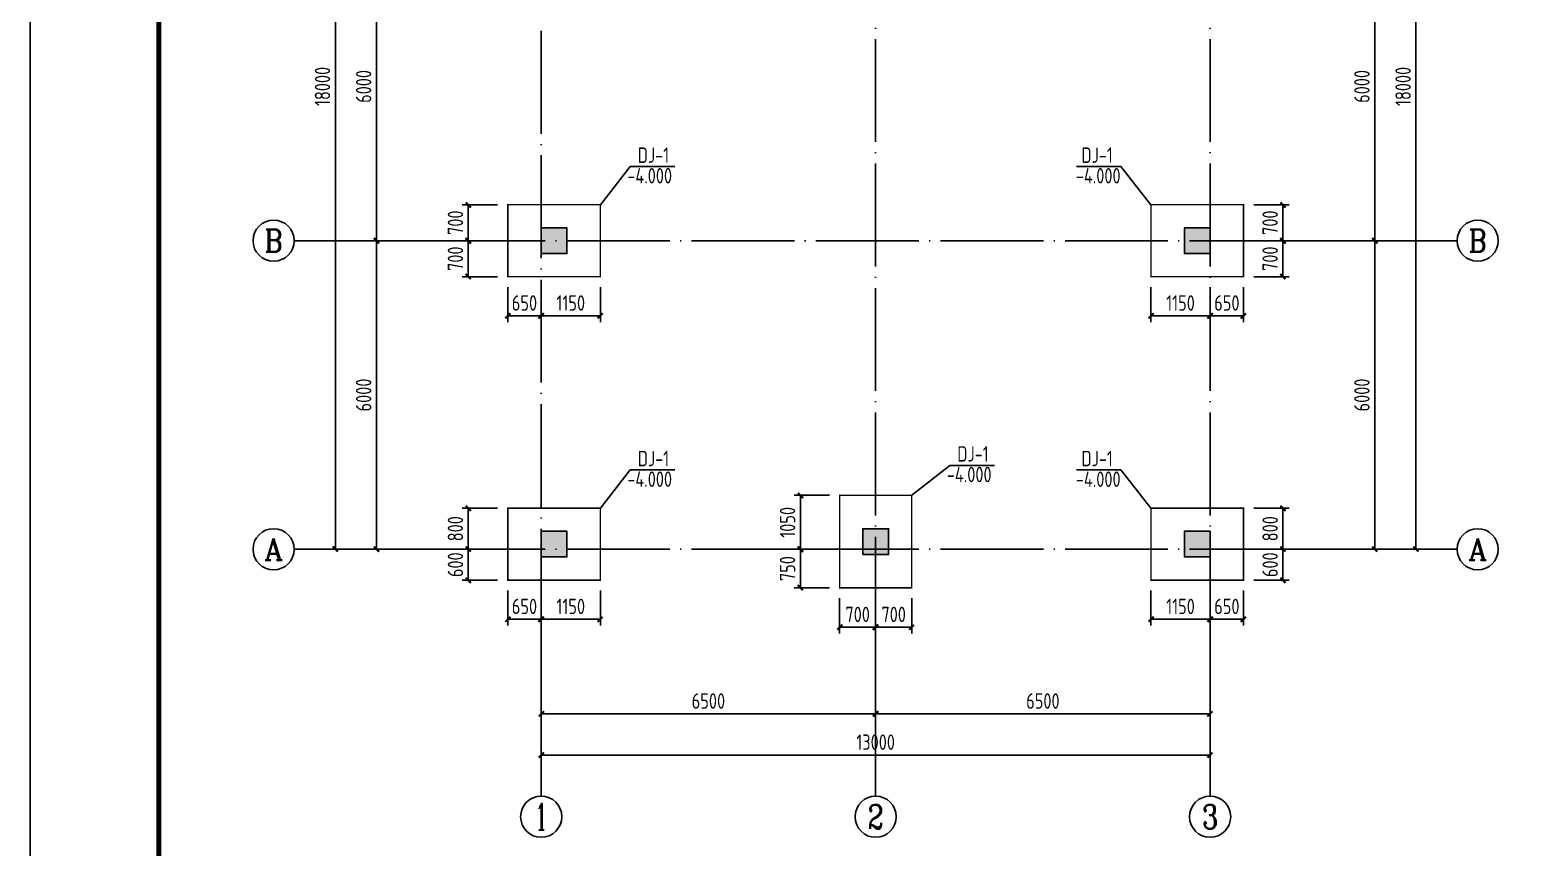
# Model space of a CAD drawing. Header units: millimetres. Extents: x 865974 to 875117, y 41124 to 44891.
# Drawn here: x 866921 to 867213.6, y 41394.3 to 41553.3 of the extents above; entities that cross this region are included whole.
import ezdxf
from ezdxf.enums import TextEntityAlignment as Align

# ---------------------------------------------------------------- set-up
doc = ezdxf.new("R2010")
doc.units = ezdxf.units.MM
doc.header["$LTSCALE"] = 1000
doc.header["$MEASUREMENT"] = 0
doc.linetypes.add('DOTE', pattern=[2.42, 2, -0.2, 0.02, -0.2])
for name, color, linetype in [('AXIS', 3, 'Continuous'), ('AXIS_TEXT', 7, 'Continuous'), ('DOTE', 1, 'DOTE'), ('基础', 4, 'Continuous'), ('柱集中标注', 2, 'Continuous'), ('标注', 7, 'Continuous'), ('檩条', 34, 'Continuous')]:
    doc.layers.add(name, color=color, linetype=linetype)
doc.styles.add('_TCH_AXIS', font='COMPLEX', dxfattribs={"bigfont": 'GBCBIG'})
doc.styles.add('COMPLEX', font='COMPLEX')
doc.styles.add('GBHZ', font='gbenor.shx', dxfattribs={"width": 0.9, "bigfont": 'gbcbig.shx'})
doc.dimstyles.new('Y100', dxfattribs={"dimscale": 0, "dimtxt": 3, "dimasz": 0.01, "dimexe": 1.2, "dimexo": 2, "dimgap": 1, "dimtad": 1, "dimdec": 0, "dimlfac": 100, "dimzin": 0, "dimdsep": 46, "dimtxsty": 'GBHZ', "dimblk": 'DX', "dimcen": 0.09, "dimdle": 1, "dimclrd": 7, "dimclre": 7, "dimclrt": 7, "dimadec": 0, "dimazin": 0, "dimtfac": 1, "dimtdec": 0, "dimtix": 1, "dimtmove": 2, "dimatfit": 3, "dimldrblk": 'DX', "dimfxl": 0, "dimtolj": 1, "dimtzin": 0, "dimarcsym": 0})

# ---------------------------------------------------------------- blocks, each defined once
blk = doc.blocks.new('_AXISO')
blk.add_circle((0, 0), 0.5)
at = {"layer": 'AXIS_TEXT', "style": 'COMPLEX', "width": 1.041667}
blk.add_attdef('A', text='', height=0.56, dxfattribs=at).set_placement((-0.25, -0.28), (0.25, -0.28), align=Align.FIT)
blk = doc.blocks.new('DX')
at = {"color": 0, "linetype": 'ByBlock', "const_width": 40}
blk.add_lwpolyline([(-54, -51), (46, 49)], dxfattribs=at)
blk = doc.blocks.new('*D26')
at = {"layer": 'Defpoints', "color": 0, "transparency": 16777216}
for p in [(866988.31, 41512.38), (867004.31, 41512.38), (867004.31, 41452.38)]:
    blk.add_point(p, dxfattribs=at)
at = {"layer": '标注', "color": 7, "lineweight": -2, "transparency": 16777216}
for p, q in [((867002.31, 41512.38), (866987.11, 41512.38)), ((866988.31, 41452.39), (866988.31, 41512.37)), ((867002.31, 41452.38), (866987.11, 41452.38))]:
    blk.add_line(p, q, dxfattribs=at)
at = {"layer": '标注', "color": 7, "lineweight": -2, "transparency": 16777216, "xscale": 0.01, "yscale": 0.01, "zscale": 0.01}
for p, rotation in [((866988.31, 41512.38), 90), ((866988.31, 41452.38), 270)]:
    blk.add_blockref('DX', p, dxfattribs=dict(at, rotation=rotation))
at = {"layer": '标注', "color": 7, "transparency": 16777216, "insert": (866985.81, 41482.38), "char_height": 3, "attachment_point": 5, "rotation": 90, "style": 'GBHZ'}
blk.add_mtext('\\A1;6000', dxfattribs=at)
blk = doc.blocks.new('*D27')
at = {"layer": 'Defpoints', "color": 0, "transparency": 16777216}
for p in [(866988.31, 41572.38), (867004.31, 41572.38), (867004.31, 41512.38)]:
    blk.add_point(p, dxfattribs=at)
at = {"layer": '标注', "color": 7, "lineweight": -2, "transparency": 16777216}
for p, q in [((867002.31, 41572.38), (866987.11, 41572.38)), ((866988.31, 41512.39), (866988.31, 41572.37)), ((867002.31, 41512.38), (866987.11, 41512.38))]:
    blk.add_line(p, q, dxfattribs=at)
at = {"layer": '标注', "color": 7, "lineweight": -2, "transparency": 16777216, "xscale": 0.01, "yscale": 0.01, "zscale": 0.01}
for p, rotation in [((866988.31, 41572.38), 90), ((866988.31, 41512.38), 270)]:
    blk.add_blockref('DX', p, dxfattribs=dict(at, rotation=rotation))
at = {"layer": '标注', "color": 7, "transparency": 16777216, "insert": (866985.81, 41542.38), "char_height": 3, "attachment_point": 5, "rotation": 90, "style": 'GBHZ'}
blk.add_mtext('\\A1;6000', dxfattribs=at)
blk = doc.blocks.new('*D29')
at = {"layer": 'Defpoints', "color": 0, "transparency": 16777216}
for p in [(867004.31, 41632.38), (866980.31, 41452.38), (867004.31, 41452.38)]:
    blk.add_point(p, dxfattribs=at)
at = {"layer": '标注', "color": 7, "lineweight": -2, "transparency": 16777216}
for p, q in [((867002.31, 41632.38), (866979.11, 41632.38)), ((866980.31, 41632.37), (866980.31, 41452.39)), ((867002.31, 41452.38), (866979.11, 41452.38))]:
    blk.add_line(p, q, dxfattribs=at)
at = {"layer": '标注', "color": 7, "lineweight": -2, "transparency": 16777216, "xscale": 0.01, "yscale": 0.01, "zscale": 0.01}
for p, rotation in [((866980.31, 41632.38), 90), ((866980.31, 41452.38), 270)]:
    blk.add_blockref('DX', p, dxfattribs=dict(at, rotation=rotation))
at = {"layer": '标注', "color": 7, "transparency": 16777216, "insert": (866977.81, 41542.38), "char_height": 3, "attachment_point": 5, "rotation": 90, "style": 'GBHZ'}
blk.add_mtext('\\A1;18000', dxfattribs=at)
blk = doc.blocks.new('*D30')
at = {"layer": 'Defpoints', "color": 0, "transparency": 16777216}
for p in [(867020.31, 41436.38), (867150.31, 41436.38), (867150.31, 41412.38)]:
    blk.add_point(p, dxfattribs=at)
at = {"layer": '标注', "color": 7, "lineweight": -2, "transparency": 16777216}
for p, q in [((867020.31, 41434.38), (867020.31, 41411.18)), ((867150.31, 41434.38), (867150.31, 41411.18)), ((867020.32, 41412.38), (867150.3, 41412.38))]:
    blk.add_line(p, q, dxfattribs=at)
at = {"layer": '标注', "color": 7, "lineweight": -2, "transparency": 16777216, "xscale": 0.01, "yscale": 0.01, "zscale": 0.01, "rotation": 180}
blk.add_blockref('DX', (867020.31, 41412.38), dxfattribs=at)
at = {"layer": '标注', "color": 7, "lineweight": -2, "transparency": 16777216, "xscale": 0.01, "yscale": 0.01, "zscale": 0.01}
blk.add_blockref('DX', (867150.31, 41412.38), dxfattribs=at)
at = {"layer": '标注', "color": 7, "transparency": 16777216, "insert": (867085.31, 41414.88), "char_height": 3, "attachment_point": 5, "style": 'GBHZ'}
blk.add_mtext('\\A1;13000', dxfattribs=at)
blk = doc.blocks.new('*D31')
at = {"layer": 'Defpoints', "color": 0, "transparency": 16777216}
for p in [(867166.31, 41512.38), (867182.31, 41512.38), (867166.31, 41452.38)]:
    blk.add_point(p, dxfattribs=at)
at = {"layer": '标注', "color": 7, "lineweight": -2, "transparency": 16777216}
for p, q in [((867168.31, 41512.38), (867183.51, 41512.38)), ((867182.31, 41452.39), (867182.31, 41512.37)), ((867168.31, 41452.38), (867183.51, 41452.38))]:
    blk.add_line(p, q, dxfattribs=at)
at = {"layer": '标注', "color": 7, "lineweight": -2, "transparency": 16777216, "xscale": 0.01, "yscale": 0.01, "zscale": 0.01}
for p, rotation in [((867182.31, 41512.38), 90), ((867182.31, 41452.38), 270)]:
    blk.add_blockref('DX', p, dxfattribs=dict(at, rotation=rotation))
at = {"layer": '标注', "color": 7, "transparency": 16777216, "insert": (867179.81, 41482.38), "char_height": 3, "attachment_point": 5, "rotation": 90, "style": 'GBHZ'}
blk.add_mtext('\\A1;6000', dxfattribs=at)
blk = doc.blocks.new('*D32')
at = {"layer": 'Defpoints', "color": 0, "transparency": 16777216}
for p in [(867166.31, 41572.38), (867182.31, 41572.38), (867166.31, 41512.38)]:
    blk.add_point(p, dxfattribs=at)
at = {"layer": '标注', "color": 7, "lineweight": -2, "transparency": 16777216}
for p, q in [((867168.31, 41572.38), (867183.51, 41572.38)), ((867182.31, 41512.39), (867182.31, 41572.37)), ((867168.31, 41512.38), (867183.51, 41512.38))]:
    blk.add_line(p, q, dxfattribs=at)
at = {"layer": '标注', "color": 7, "lineweight": -2, "transparency": 16777216, "xscale": 0.01, "yscale": 0.01, "zscale": 0.01}
for p, rotation in [((867182.31, 41572.38), 90), ((867182.31, 41512.38), 270)]:
    blk.add_blockref('DX', p, dxfattribs=dict(at, rotation=rotation))
at = {"layer": '标注', "color": 7, "transparency": 16777216, "insert": (867179.81, 41542.38), "char_height": 3, "attachment_point": 5, "rotation": 90, "style": 'GBHZ'}
blk.add_mtext('\\A1;6000', dxfattribs=at)
blk = doc.blocks.new('*D34')
at = {"layer": 'Defpoints', "color": 0, "transparency": 16777216}
for p in [(867166.31, 41632.38), (867166.31, 41452.38), (867190.31, 41452.38)]:
    blk.add_point(p, dxfattribs=at)
at = {"layer": '标注', "color": 7, "lineweight": -2, "transparency": 16777216}
for p, q in [((867168.31, 41632.38), (867191.51, 41632.38)), ((867190.31, 41632.37), (867190.31, 41452.39)), ((867168.31, 41452.38), (867191.51, 41452.38))]:
    blk.add_line(p, q, dxfattribs=at)
at = {"layer": '标注', "color": 7, "lineweight": -2, "transparency": 16777216, "xscale": 0.01, "yscale": 0.01, "zscale": 0.01}
for p, rotation in [((867190.31, 41632.38), 90), ((867190.31, 41452.38), 270)]:
    blk.add_blockref('DX', p, dxfattribs=dict(at, rotation=rotation))
at = {"layer": '标注', "color": 7, "transparency": 16777216, "insert": (867187.81, 41542.38), "char_height": 3, "attachment_point": 5, "rotation": 90, "style": 'GBHZ'}
blk.add_mtext('\\A1;18000', dxfattribs=at)
blk = doc.blocks.new('*D199')
at = {"layer": 'Defpoints', "color": 0, "transparency": 16777216}
for p in [(867156.81, 41512.38), (867164.47, 41512.38), (867156.81, 41505.38)]:
    blk.add_point(p, dxfattribs=at)
at = {"layer": '标注', "color": 7, "lineweight": -2, "transparency": 16777216}
for p, q in [((867158.81, 41512.38), (867165.67, 41512.38)), ((867164.47, 41505.39), (867164.47, 41512.37)), ((867158.81, 41505.38), (867165.67, 41505.38))]:
    blk.add_line(p, q, dxfattribs=at)
at = {"layer": '标注', "color": 7, "lineweight": -2, "transparency": 16777216, "xscale": 0.01, "yscale": 0.01, "zscale": 0.01}
for p, rotation in [((867164.47, 41512.38), 90), ((867164.47, 41505.38), 270)]:
    blk.add_blockref('DX', p, dxfattribs=dict(at, rotation=rotation))
at = {"layer": '标注', "color": 7, "transparency": 16777216, "insert": (867161.97, 41508.88), "char_height": 3, "attachment_point": 5, "rotation": 90, "style": 'GBHZ'}
blk.add_mtext('\\A1;700', dxfattribs=at)
blk = doc.blocks.new('*D200')
at = {"layer": 'Defpoints', "color": 0, "transparency": 16777216}
for p in [(867156.81, 41519.38), (867164.47, 41519.38), (867156.81, 41512.38)]:
    blk.add_point(p, dxfattribs=at)
at = {"layer": '标注', "color": 7, "lineweight": -2, "transparency": 16777216}
for p, q in [((867158.81, 41519.38), (867165.67, 41519.38)), ((867164.47, 41512.39), (867164.47, 41519.37)), ((867158.81, 41512.38), (867165.67, 41512.38))]:
    blk.add_line(p, q, dxfattribs=at)
at = {"layer": '标注', "color": 7, "lineweight": -2, "transparency": 16777216, "xscale": 0.01, "yscale": 0.01, "zscale": 0.01}
for p, rotation in [((867164.47, 41519.38), 90), ((867164.47, 41512.38), 270)]:
    blk.add_blockref('DX', p, dxfattribs=dict(at, rotation=rotation))
at = {"layer": '标注', "color": 7, "transparency": 16777216, "insert": (867161.97, 41515.88), "char_height": 3, "attachment_point": 5, "rotation": 90, "style": 'GBHZ'}
blk.add_mtext('\\A1;700', dxfattribs=at)
blk = doc.blocks.new('*D201')
at = {"layer": 'Defpoints', "color": 0, "transparency": 16777216}
for p in [(867150.31, 41505.38), (867156.81, 41505.38), (867150.31, 41497.77)]:
    blk.add_point(p, dxfattribs=at)
at = {"layer": '标注', "color": 7, "lineweight": -2, "transparency": 16777216}
for p, q in [((867150.31, 41503.38), (867150.31, 41496.57)), ((867156.81, 41503.38), (867156.81, 41496.57)), ((867156.8, 41497.77), (867150.32, 41497.77))]:
    blk.add_line(p, q, dxfattribs=at)
at = {"layer": '标注', "color": 7, "lineweight": -2, "transparency": 16777216, "xscale": 0.01, "yscale": 0.01, "zscale": 0.01, "rotation": 180}
blk.add_blockref('DX', (867150.31, 41497.77), dxfattribs=at)
at = {"layer": '标注', "color": 7, "lineweight": -2, "transparency": 16777216, "xscale": 0.01, "yscale": 0.01, "zscale": 0.01}
blk.add_blockref('DX', (867156.81, 41497.77), dxfattribs=at)
at = {"layer": '标注', "color": 7, "transparency": 16777216, "insert": (867153.56, 41500.27), "char_height": 3, "attachment_point": 5, "style": 'GBHZ'}
blk.add_mtext('\\A1;650', dxfattribs=at)
blk = doc.blocks.new('*D202')
at = {"layer": 'Defpoints', "color": 0, "transparency": 16777216}
for p in [(867138.81, 41505.38), (867150.31, 41505.38), (867138.81, 41497.77)]:
    blk.add_point(p, dxfattribs=at)
at = {"layer": '标注', "color": 7, "lineweight": -2, "transparency": 16777216}
for p, q in [((867138.81, 41503.38), (867138.81, 41496.57)), ((867150.31, 41503.38), (867150.31, 41496.57)), ((867150.3, 41497.77), (867138.82, 41497.77))]:
    blk.add_line(p, q, dxfattribs=at)
at = {"layer": '标注', "color": 7, "lineweight": -2, "transparency": 16777216, "xscale": 0.01, "yscale": 0.01, "zscale": 0.01, "rotation": 180}
blk.add_blockref('DX', (867138.81, 41497.77), dxfattribs=at)
at = {"layer": '标注', "color": 7, "lineweight": -2, "transparency": 16777216, "xscale": 0.01, "yscale": 0.01, "zscale": 0.01}
blk.add_blockref('DX', (867150.31, 41497.77), dxfattribs=at)
at = {"layer": '标注', "color": 7, "transparency": 16777216, "insert": (867144.56, 41500.27), "char_height": 3, "attachment_point": 5, "style": 'GBHZ'}
blk.add_mtext('\\A1;1150', dxfattribs=at)
blk = doc.blocks.new('*D353')
at = {"layer": 'Defpoints', "color": 0, "transparency": 16777216}
for p in [(867020.31, 41436.38), (867085.31, 41436.38), (867085.31, 41420.38)]:
    blk.add_point(p, dxfattribs=at)
at = {"layer": '标注', "color": 7, "lineweight": -2, "transparency": 16777216}
for p, q in [((867020.31, 41434.38), (867020.31, 41419.18)), ((867085.31, 41434.38), (867085.31, 41419.18)), ((867020.32, 41420.38), (867085.3, 41420.38))]:
    blk.add_line(p, q, dxfattribs=at)
at = {"layer": '标注', "color": 7, "lineweight": -2, "transparency": 16777216, "xscale": 0.01, "yscale": 0.01, "zscale": 0.01, "rotation": 180}
blk.add_blockref('DX', (867020.31, 41420.38), dxfattribs=at)
at = {"layer": '标注', "color": 7, "lineweight": -2, "transparency": 16777216, "xscale": 0.01, "yscale": 0.01, "zscale": 0.01}
blk.add_blockref('DX', (867085.31, 41420.38), dxfattribs=at)
at = {"layer": '标注', "color": 7, "transparency": 16777216, "insert": (867052.81, 41422.88), "char_height": 3, "attachment_point": 5, "style": 'GBHZ'}
blk.add_mtext('\\A1;6500', dxfattribs=at)
blk = doc.blocks.new('*D354')
at = {"layer": 'Defpoints', "color": 0, "transparency": 16777216}
for p in [(867085.31, 41436.38), (867150.31, 41436.38), (867150.31, 41420.38)]:
    blk.add_point(p, dxfattribs=at)
at = {"layer": '标注', "color": 7, "lineweight": -2, "transparency": 16777216}
for p, q in [((867085.31, 41434.38), (867085.31, 41419.18)), ((867150.31, 41434.38), (867150.31, 41419.18)), ((867085.32, 41420.38), (867150.3, 41420.38))]:
    blk.add_line(p, q, dxfattribs=at)
at = {"layer": '标注', "color": 7, "lineweight": -2, "transparency": 16777216, "xscale": 0.01, "yscale": 0.01, "zscale": 0.01, "rotation": 180}
blk.add_blockref('DX', (867085.31, 41420.38), dxfattribs=at)
at = {"layer": '标注', "color": 7, "lineweight": -2, "transparency": 16777216, "xscale": 0.01, "yscale": 0.01, "zscale": 0.01}
blk.add_blockref('DX', (867150.31, 41420.38), dxfattribs=at)
at = {"layer": '标注', "color": 7, "transparency": 16777216, "insert": (867117.81, 41422.88), "char_height": 3, "attachment_point": 5, "style": 'GBHZ'}
blk.add_mtext('\\A1;6500', dxfattribs=at)
blk = doc.blocks.new('*D359')
at = {"layer": 'Defpoints', "color": 0, "transparency": 16777216}
for p in [(867078.31, 41444.88), (867085.31, 41444.88), (867085.31, 41437.22)]:
    blk.add_point(p, dxfattribs=at)
at = {"layer": '标注', "color": 7, "lineweight": -2, "transparency": 16777216}
for p, q in [((867078.31, 41442.88), (867078.31, 41436.02)), ((867085.31, 41442.88), (867085.31, 41436.02)), ((867078.32, 41437.22), (867085.3, 41437.22))]:
    blk.add_line(p, q, dxfattribs=at)
at = {"layer": '标注', "color": 7, "lineweight": -2, "transparency": 16777216, "xscale": 0.01, "yscale": 0.01, "zscale": 0.01, "rotation": 180}
blk.add_blockref('DX', (867078.31, 41437.22), dxfattribs=at)
at = {"layer": '标注', "color": 7, "lineweight": -2, "transparency": 16777216, "xscale": 0.01, "yscale": 0.01, "zscale": 0.01}
blk.add_blockref('DX', (867085.31, 41437.22), dxfattribs=at)
at = {"layer": '标注', "color": 7, "transparency": 16777216, "insert": (867081.81, 41439.72), "char_height": 3, "attachment_point": 5, "style": 'GBHZ'}
blk.add_mtext('\\A1;700', dxfattribs=at)
blk = doc.blocks.new('*D360')
at = {"layer": 'Defpoints', "color": 0, "transparency": 16777216}
for p in [(867085.31, 41444.88), (867092.31, 41444.88), (867092.31, 41437.22)]:
    blk.add_point(p, dxfattribs=at)
at = {"layer": '标注', "color": 7, "lineweight": -2, "transparency": 16777216}
for p, q in [((867085.31, 41442.88), (867085.31, 41436.02)), ((867092.31, 41442.88), (867092.31, 41436.02)), ((867085.32, 41437.22), (867092.3, 41437.22))]:
    blk.add_line(p, q, dxfattribs=at)
at = {"layer": '标注', "color": 7, "lineweight": -2, "transparency": 16777216, "xscale": 0.01, "yscale": 0.01, "zscale": 0.01, "rotation": 180}
blk.add_blockref('DX', (867085.31, 41437.22), dxfattribs=at)
at = {"layer": '标注', "color": 7, "lineweight": -2, "transparency": 16777216, "xscale": 0.01, "yscale": 0.01, "zscale": 0.01}
blk.add_blockref('DX', (867092.31, 41437.22), dxfattribs=at)
at = {"layer": '标注', "color": 7, "transparency": 16777216, "insert": (867088.81, 41439.72), "char_height": 3, "attachment_point": 5, "style": 'GBHZ'}
blk.add_mtext('\\A1;700', dxfattribs=at)
blk = doc.blocks.new('*D361')
at = {"layer": 'Defpoints', "color": 0, "transparency": 16777216}
for p in [(867070.69, 41452.38), (867078.31, 41452.38), (867078.31, 41444.88)]:
    blk.add_point(p, dxfattribs=at)
at = {"layer": '标注', "color": 7, "lineweight": -2, "transparency": 16777216}
for p, q in [((867076.31, 41452.38), (867069.49, 41452.38)), ((867070.69, 41444.89), (867070.69, 41452.37)), ((867076.31, 41444.88), (867069.49, 41444.88))]:
    blk.add_line(p, q, dxfattribs=at)
at = {"layer": '标注', "color": 7, "lineweight": -2, "transparency": 16777216, "xscale": 0.01, "yscale": 0.01, "zscale": 0.01}
for p, rotation in [((867070.69, 41452.38), 90), ((867070.69, 41444.88), 270)]:
    blk.add_blockref('DX', p, dxfattribs=dict(at, rotation=rotation))
at = {"layer": '标注', "color": 7, "transparency": 16777216, "insert": (867068.19, 41448.63), "char_height": 3, "attachment_point": 5, "rotation": 90, "style": 'GBHZ'}
blk.add_mtext('\\A1;750', dxfattribs=at)
blk = doc.blocks.new('*D362')
at = {"layer": 'Defpoints', "color": 0, "transparency": 16777216}
for p in [(867070.69, 41462.88), (867078.31, 41462.88), (867078.31, 41452.38)]:
    blk.add_point(p, dxfattribs=at)
at = {"layer": '标注', "color": 7, "lineweight": -2, "transparency": 16777216}
for p, q in [((867076.31, 41462.88), (867069.49, 41462.88)), ((867070.69, 41452.39), (867070.69, 41462.87)), ((867076.31, 41452.38), (867069.49, 41452.38))]:
    blk.add_line(p, q, dxfattribs=at)
at = {"layer": '标注', "color": 7, "lineweight": -2, "transparency": 16777216, "xscale": 0.01, "yscale": 0.01, "zscale": 0.01}
for p, rotation in [((867070.69, 41462.88), 90), ((867070.69, 41452.38), 270)]:
    blk.add_blockref('DX', p, dxfattribs=dict(at, rotation=rotation))
at = {"layer": '标注', "color": 7, "transparency": 16777216, "insert": (867068.19, 41457.63), "char_height": 3, "attachment_point": 5, "rotation": 90, "style": 'GBHZ'}
blk.add_mtext('\\A1;1050', dxfattribs=at)
blk = doc.blocks.new('*D863')
at = {"layer": 'Defpoints', "color": 0, "transparency": 16777216}
for p in [(867006.14, 41512.38), (867013.81, 41512.38), (867013.81, 41505.38)]:
    blk.add_point(p, dxfattribs=at)
at = {"layer": '标注', "color": 7, "lineweight": -2, "transparency": 16777216}
for p, q in [((867011.81, 41512.38), (867004.94, 41512.38)), ((867006.14, 41505.39), (867006.14, 41512.37)), ((867011.81, 41505.38), (867004.94, 41505.38))]:
    blk.add_line(p, q, dxfattribs=at)
at = {"layer": '标注', "color": 7, "lineweight": -2, "transparency": 16777216, "xscale": 0.01, "yscale": 0.01, "zscale": 0.01}
for p, rotation in [((867006.14, 41512.38), 90), ((867006.14, 41505.38), 270)]:
    blk.add_blockref('DX', p, dxfattribs=dict(at, rotation=rotation))
at = {"layer": '标注', "color": 7, "transparency": 16777216, "insert": (867003.64, 41508.88), "char_height": 3, "attachment_point": 5, "rotation": 90, "style": 'GBHZ'}
blk.add_mtext('\\A1;700', dxfattribs=at)
blk = doc.blocks.new('*D864')
at = {"layer": 'Defpoints', "color": 0, "transparency": 16777216}
for p in [(867006.14, 41519.38), (867013.81, 41519.38), (867013.81, 41512.38)]:
    blk.add_point(p, dxfattribs=at)
at = {"layer": '标注', "color": 7, "lineweight": -2, "transparency": 16777216}
for p, q in [((867011.81, 41519.38), (867004.94, 41519.38)), ((867006.14, 41512.39), (867006.14, 41519.37)), ((867011.81, 41512.38), (867004.94, 41512.38))]:
    blk.add_line(p, q, dxfattribs=at)
at = {"layer": '标注', "color": 7, "lineweight": -2, "transparency": 16777216, "xscale": 0.01, "yscale": 0.01, "zscale": 0.01}
for p, rotation in [((867006.14, 41519.38), 90), ((867006.14, 41512.38), 270)]:
    blk.add_blockref('DX', p, dxfattribs=dict(at, rotation=rotation))
at = {"layer": '标注', "color": 7, "transparency": 16777216, "insert": (867003.64, 41515.88), "char_height": 3, "attachment_point": 5, "rotation": 90, "style": 'GBHZ'}
blk.add_mtext('\\A1;700', dxfattribs=at)
blk = doc.blocks.new('*D865')
at = {"layer": 'Defpoints', "color": 0, "transparency": 16777216}
for p in [(867013.81, 41505.38), (867020.31, 41505.38), (867020.31, 41497.77)]:
    blk.add_point(p, dxfattribs=at)
at = {"layer": '标注', "color": 7, "lineweight": -2, "transparency": 16777216}
for p, q in [((867013.81, 41503.38), (867013.81, 41496.57)), ((867020.31, 41503.38), (867020.31, 41496.57)), ((867013.82, 41497.77), (867020.3, 41497.77))]:
    blk.add_line(p, q, dxfattribs=at)
at = {"layer": '标注', "color": 7, "lineweight": -2, "transparency": 16777216, "xscale": 0.01, "yscale": 0.01, "zscale": 0.01, "rotation": 180}
blk.add_blockref('DX', (867013.81, 41497.77), dxfattribs=at)
at = {"layer": '标注', "color": 7, "lineweight": -2, "transparency": 16777216, "xscale": 0.01, "yscale": 0.01, "zscale": 0.01}
blk.add_blockref('DX', (867020.31, 41497.77), dxfattribs=at)
at = {"layer": '标注', "color": 7, "transparency": 16777216, "insert": (867017.06, 41500.27), "char_height": 3, "attachment_point": 5, "style": 'GBHZ'}
blk.add_mtext('\\A1;650', dxfattribs=at)
blk = doc.blocks.new('*D866')
at = {"layer": 'Defpoints', "color": 0, "transparency": 16777216}
for p in [(867020.31, 41505.38), (867031.81, 41505.38), (867031.81, 41497.77)]:
    blk.add_point(p, dxfattribs=at)
at = {"layer": '标注', "color": 7, "lineweight": -2, "transparency": 16777216}
for p, q in [((867020.31, 41503.38), (867020.31, 41496.57)), ((867031.81, 41503.38), (867031.81, 41496.57)), ((867020.32, 41497.77), (867031.8, 41497.77))]:
    blk.add_line(p, q, dxfattribs=at)
at = {"layer": '标注', "color": 7, "lineweight": -2, "transparency": 16777216, "xscale": 0.01, "yscale": 0.01, "zscale": 0.01, "rotation": 180}
blk.add_blockref('DX', (867020.31, 41497.77), dxfattribs=at)
at = {"layer": '标注', "color": 7, "lineweight": -2, "transparency": 16777216, "xscale": 0.01, "yscale": 0.01, "zscale": 0.01}
blk.add_blockref('DX', (867031.81, 41497.77), dxfattribs=at)
at = {"layer": '标注', "color": 7, "transparency": 16777216, "insert": (867026.06, 41500.27), "char_height": 3, "attachment_point": 5, "style": 'GBHZ'}
blk.add_mtext('\\A1;1150', dxfattribs=at)
blk = doc.blocks.new('*D879')
at = {"layer": 'Defpoints', "color": 0, "transparency": 16777216}
for p in [(867156.81, 41452.38), (867164.47, 41452.38), (867156.81, 41446.38)]:
    blk.add_point(p, dxfattribs=at)
at = {"layer": '标注', "color": 7, "lineweight": -2, "transparency": 16777216}
for p, q in [((867158.81, 41452.38), (867165.67, 41452.38)), ((867164.47, 41452.39), (867164.47, 41452.4)), ((867164.47, 41446.38), (867164.47, 41452.38)), ((867158.81, 41446.38), (867165.67, 41446.38)), ((867164.47, 41446.37), (867164.47, 41446.36))]:
    blk.add_line(p, q, dxfattribs=at)
at = {"layer": '标注', "color": 7, "lineweight": -2, "transparency": 16777216, "xscale": 0.01, "yscale": 0.01, "zscale": 0.01}
for p, rotation in [((867164.47, 41452.38), 270), ((867164.47, 41446.38), 90)]:
    blk.add_blockref('DX', p, dxfattribs=dict(at, rotation=rotation))
at = {"layer": '标注', "color": 7, "transparency": 16777216, "insert": (867161.97, 41449.38), "char_height": 3, "attachment_point": 5, "rotation": 90, "style": 'GBHZ'}
blk.add_mtext('\\A1;600', dxfattribs=at)
blk = doc.blocks.new('*D880')
at = {"layer": 'Defpoints', "color": 0, "transparency": 16777216}
for p in [(867156.81, 41460.38), (867164.47, 41460.38), (867156.81, 41452.38)]:
    blk.add_point(p, dxfattribs=at)
at = {"layer": '标注', "color": 7, "lineweight": -2, "transparency": 16777216}
for p, q in [((867158.81, 41460.38), (867165.67, 41460.38)), ((867164.47, 41452.39), (867164.47, 41460.37)), ((867158.81, 41452.38), (867165.67, 41452.38))]:
    blk.add_line(p, q, dxfattribs=at)
at = {"layer": '标注', "color": 7, "lineweight": -2, "transparency": 16777216, "xscale": 0.01, "yscale": 0.01, "zscale": 0.01}
for p, rotation in [((867164.47, 41460.38), 90), ((867164.47, 41452.38), 270)]:
    blk.add_blockref('DX', p, dxfattribs=dict(at, rotation=rotation))
at = {"layer": '标注', "color": 7, "transparency": 16777216, "insert": (867161.97, 41456.38), "char_height": 3, "attachment_point": 5, "rotation": 90, "style": 'GBHZ'}
blk.add_mtext('\\A1;800', dxfattribs=at)
blk = doc.blocks.new('*D881')
at = {"layer": 'Defpoints', "color": 0, "transparency": 16777216}
for p in [(867150.31, 41446.38), (867156.81, 41446.38), (867150.31, 41438.77)]:
    blk.add_point(p, dxfattribs=at)
at = {"layer": '标注', "color": 7, "lineweight": -2, "transparency": 16777216}
for p, q in [((867150.31, 41444.38), (867150.31, 41437.57)), ((867156.81, 41444.38), (867156.81, 41437.57)), ((867156.8, 41438.77), (867150.32, 41438.77))]:
    blk.add_line(p, q, dxfattribs=at)
at = {"layer": '标注', "color": 7, "lineweight": -2, "transparency": 16777216, "xscale": 0.01, "yscale": 0.01, "zscale": 0.01, "rotation": 180}
blk.add_blockref('DX', (867150.31, 41438.77), dxfattribs=at)
at = {"layer": '标注', "color": 7, "lineweight": -2, "transparency": 16777216, "xscale": 0.01, "yscale": 0.01, "zscale": 0.01}
blk.add_blockref('DX', (867156.81, 41438.77), dxfattribs=at)
at = {"layer": '标注', "color": 7, "transparency": 16777216, "insert": (867153.56, 41441.27), "char_height": 3, "attachment_point": 5, "style": 'GBHZ'}
blk.add_mtext('\\A1;650', dxfattribs=at)
blk = doc.blocks.new('*D882')
at = {"layer": 'Defpoints', "color": 0, "transparency": 16777216}
for p in [(867138.81, 41446.38), (867150.31, 41446.38), (867138.81, 41438.77)]:
    blk.add_point(p, dxfattribs=at)
at = {"layer": '标注', "color": 7, "lineweight": -2, "transparency": 16777216}
for p, q in [((867138.81, 41444.38), (867138.81, 41437.57)), ((867150.31, 41444.38), (867150.31, 41437.57)), ((867150.3, 41438.77), (867138.82, 41438.77))]:
    blk.add_line(p, q, dxfattribs=at)
at = {"layer": '标注', "color": 7, "lineweight": -2, "transparency": 16777216, "xscale": 0.01, "yscale": 0.01, "zscale": 0.01, "rotation": 180}
blk.add_blockref('DX', (867138.81, 41438.77), dxfattribs=at)
at = {"layer": '标注', "color": 7, "lineweight": -2, "transparency": 16777216, "xscale": 0.01, "yscale": 0.01, "zscale": 0.01}
blk.add_blockref('DX', (867150.31, 41438.77), dxfattribs=at)
at = {"layer": '标注', "color": 7, "transparency": 16777216, "insert": (867144.56, 41441.27), "char_height": 3, "attachment_point": 5, "style": 'GBHZ'}
blk.add_mtext('\\A1;1150', dxfattribs=at)
blk = doc.blocks.new('*D875')
at = {"layer": 'Defpoints', "color": 0, "transparency": 16777216}
for p in [(867006.14, 41452.38), (867013.81, 41452.38), (867013.81, 41446.38)]:
    blk.add_point(p, dxfattribs=at)
at = {"layer": '标注', "color": 7, "lineweight": -2, "transparency": 16777216}
for p, q in [((867011.81, 41452.38), (867004.94, 41452.38)), ((867006.14, 41452.39), (867006.14, 41452.4)), ((867006.14, 41446.38), (867006.14, 41452.38)), ((867011.81, 41446.38), (867004.94, 41446.38)), ((867006.14, 41446.37), (867006.14, 41446.36))]:
    blk.add_line(p, q, dxfattribs=at)
at = {"layer": '标注', "color": 7, "lineweight": -2, "transparency": 16777216, "xscale": 0.01, "yscale": 0.01, "zscale": 0.01}
for p, rotation in [((867006.14, 41452.38), 270), ((867006.14, 41446.38), 90)]:
    blk.add_blockref('DX', p, dxfattribs=dict(at, rotation=rotation))
at = {"layer": '标注', "color": 7, "transparency": 16777216, "insert": (867003.64, 41449.38), "char_height": 3, "attachment_point": 5, "rotation": 90, "style": 'GBHZ'}
blk.add_mtext('\\A1;600', dxfattribs=at)
blk = doc.blocks.new('*D876')
at = {"layer": 'Defpoints', "color": 0, "transparency": 16777216}
for p in [(867006.14, 41460.38), (867013.81, 41460.38), (867013.81, 41452.38)]:
    blk.add_point(p, dxfattribs=at)
at = {"layer": '标注', "color": 7, "lineweight": -2, "transparency": 16777216}
for p, q in [((867011.81, 41460.38), (867004.94, 41460.38)), ((867006.14, 41452.39), (867006.14, 41460.37)), ((867011.81, 41452.38), (867004.94, 41452.38))]:
    blk.add_line(p, q, dxfattribs=at)
at = {"layer": '标注', "color": 7, "lineweight": -2, "transparency": 16777216, "xscale": 0.01, "yscale": 0.01, "zscale": 0.01}
for p, rotation in [((867006.14, 41460.38), 90), ((867006.14, 41452.38), 270)]:
    blk.add_blockref('DX', p, dxfattribs=dict(at, rotation=rotation))
at = {"layer": '标注', "color": 7, "transparency": 16777216, "insert": (867003.64, 41456.38), "char_height": 3, "attachment_point": 5, "rotation": 90, "style": 'GBHZ'}
blk.add_mtext('\\A1;800', dxfattribs=at)
blk = doc.blocks.new('*D877')
at = {"layer": 'Defpoints', "color": 0, "transparency": 16777216}
for p in [(867013.81, 41446.38), (867020.31, 41446.38), (867020.31, 41438.77)]:
    blk.add_point(p, dxfattribs=at)
at = {"layer": '标注', "color": 7, "lineweight": -2, "transparency": 16777216}
for p, q in [((867013.81, 41444.38), (867013.81, 41437.57)), ((867020.31, 41444.38), (867020.31, 41437.57)), ((867013.82, 41438.77), (867020.3, 41438.77))]:
    blk.add_line(p, q, dxfattribs=at)
at = {"layer": '标注', "color": 7, "lineweight": -2, "transparency": 16777216, "xscale": 0.01, "yscale": 0.01, "zscale": 0.01, "rotation": 180}
blk.add_blockref('DX', (867013.81, 41438.77), dxfattribs=at)
at = {"layer": '标注', "color": 7, "lineweight": -2, "transparency": 16777216, "xscale": 0.01, "yscale": 0.01, "zscale": 0.01}
blk.add_blockref('DX', (867020.31, 41438.77), dxfattribs=at)
at = {"layer": '标注', "color": 7, "transparency": 16777216, "insert": (867017.06, 41441.27), "char_height": 3, "attachment_point": 5, "style": 'GBHZ'}
blk.add_mtext('\\A1;650', dxfattribs=at)
blk = doc.blocks.new('*D878')
at = {"layer": 'Defpoints', "color": 0, "transparency": 16777216}
for p in [(867020.31, 41446.38), (867031.81, 41446.38), (867031.81, 41438.77)]:
    blk.add_point(p, dxfattribs=at)
at = {"layer": '标注', "color": 7, "lineweight": -2, "transparency": 16777216}
for p, q in [((867020.31, 41444.38), (867020.31, 41437.57)), ((867031.81, 41444.38), (867031.81, 41437.57)), ((867020.32, 41438.77), (867031.8, 41438.77))]:
    blk.add_line(p, q, dxfattribs=at)
at = {"layer": '标注', "color": 7, "lineweight": -2, "transparency": 16777216, "xscale": 0.01, "yscale": 0.01, "zscale": 0.01, "rotation": 180}
blk.add_blockref('DX', (867020.31, 41438.77), dxfattribs=at)
at = {"layer": '标注', "color": 7, "lineweight": -2, "transparency": 16777216, "xscale": 0.01, "yscale": 0.01, "zscale": 0.01}
blk.add_blockref('DX', (867031.81, 41438.77), dxfattribs=at)
at = {"layer": '标注', "color": 7, "transparency": 16777216, "insert": (867026.06, 41441.27), "char_height": 3, "attachment_point": 5, "style": 'GBHZ'}
blk.add_mtext('\\A1;1150', dxfattribs=at)

msp = doc.modelspace()

# ---------------------------------------------------------------- linework, layer by layer
for p, q in [((866920.988, 41123.604), (866920.988, 41717.604)), ((866920.988, 41717.604), (866920.988, 41123.604))]:
    msp.add_line(p, q)
at = {"color": 0, "const_width": 1}
msp.add_lwpolyline([(867751.988, 41133.604), (866945.988, 41133.604), (866945.988, 41707.604), (867751.988, 41707.604)], close=True, dxfattribs=at)
for points in [[(867020.308, 41509.884), (867025.308, 41509.884), (867025.308, 41514.884), (867020.308, 41514.884)], [(867150.308, 41509.884), (867145.308, 41509.884), (867145.308, 41514.884), (867150.308, 41514.884)], [(867020.308, 41450.884), (867025.308, 41450.884), (867025.308, 41455.884), (867020.308, 41455.884)], [(867082.808, 41451.384), (867082.808, 41456.384), (867087.808, 41456.384), (867087.808, 41451.384)], [(867150.308, 41450.884), (867145.308, 41450.884), (867145.308, 41455.884), (867150.308, 41455.884)]]:
    msp.add_lwpolyline(points, close=True)
at = {"layer": 'AXIS', "color": 0}
for p, q in [((867004.308, 41512.384), (866972.308, 41512.384)), ((867166.308, 41512.384), (867198.308, 41512.384)), ((867004.308, 41452.384), (866972.308, 41452.384)), ((867166.308, 41452.384), (867198.308, 41452.384)), ((867020.308, 41436.384), (867020.308, 41404.384)), ((867085.308, 41436.384), (867085.308, 41404.384)), ((867150.308, 41436.384), (867150.308, 41404.384))]:
    msp.add_line(p, q, dxfattribs=at)
at = {"layer": 'DOTE', "linetype": 'DOTE', "ltscale": 0.01}
for p, q in [((867020.308, 41436.384), (867020.308, 41648.384)), ((867085.308, 41648.384), (867085.308, 41436.384)), ((867150.308, 41648.384), (867150.308, 41436.384)), ((867166.308, 41512.384), (867004.308, 41512.384)), ((867166.308, 41452.384), (867004.308, 41452.384))]:
    msp.add_line(p, q, dxfattribs=at)
at = {"layer": '基础', "color": 3, "const_width": 0.3}
for points in [[(867013.808, 41519.384), (867013.808, 41505.384), (867031.808, 41505.384), (867031.808, 41519.384)], [(867156.808, 41519.384), (867156.808, 41505.384), (867138.808, 41505.384), (867138.808, 41519.384)], [(867092.308, 41444.884), (867078.308, 41444.884), (867078.308, 41462.884), (867092.308, 41462.884)], [(867013.808, 41460.384), (867013.808, 41446.384), (867031.808, 41446.384), (867031.808, 41460.384)], [(867156.808, 41460.384), (867156.808, 41446.384), (867138.808, 41446.384), (867138.808, 41460.384)]]:
    msp.add_lwpolyline(points, close=True, dxfattribs=at)
at = {"layer": '标注'}
for points in [[(867020.308, 41509.884), (867020.308, 41514.884), (867025.308, 41509.884), (867025.308, 41514.884)], [(867150.308, 41509.884), (867150.308, 41514.884), (867145.308, 41509.884), (867145.308, 41514.884)], [(867020.308, 41450.884), (867020.308, 41455.884), (867025.308, 41450.884), (867025.308, 41455.884)], [(867082.808, 41451.384), (867087.808, 41451.384), (867082.808, 41456.384), (867087.808, 41456.384)], [(867150.308, 41450.884), (867150.308, 41455.884), (867145.308, 41450.884), (867145.308, 41455.884)]]:
    msp.add_solid(points, dxfattribs=at)
at = {"layer": '檩条'}
for p, q in [((867031.808, 41519.384), (867037.631, 41526.803)), ((867046.306, 41526.803), (867037.631, 41526.803)), ((867124.309, 41526.803), (867132.985, 41526.803)), ((867138.808, 41519.384), (867132.985, 41526.803)), ((867092.308, 41462.884), (867099.727, 41468.706)), ((867108.403, 41468.706), (867099.727, 41468.706)), ((867031.808, 41460.384), (867037.631, 41467.803)), ((867046.306, 41467.803), (867037.631, 41467.803)), ((867124.309, 41467.803), (867132.985, 41467.803)), ((867138.808, 41460.384), (867132.985, 41467.803))]:
    msp.add_line(p, q, dxfattribs=at)

# ---------------------------------------------------------------- block references
at = {"layer": 'AXIS', "color": 0}
ref = msp.add_blockref('_AXISO', (866968.308, 41512.384), dxfattribs=dict(at, xscale=8, yscale=8, zscale=8))
ref.add_attrib('A', 'B', dxfattribs={"layer": 'AXIS_TEXT', "color": 0, "height": 4.353, "style": '_TCH_AXIS'}).set_placement((866966.546, 41510.207), (866970.07, 41510.207), align=Align.FIT)
ref = msp.add_blockref('_AXISO', (867202.308, 41512.384), dxfattribs=dict(at, xscale=-8, yscale=8, zscale=8))
ref.add_attrib('A', 'B', dxfattribs={"layer": 'AXIS_TEXT', "color": 0, "height": 4.353, "style": '_TCH_AXIS'}).set_placement((867200.546, 41510.207), (867204.07, 41510.207), align=Align.FIT)
ref = msp.add_blockref('_AXISO', (866968.308, 41452.384), dxfattribs=dict(at, xscale=8, yscale=8, zscale=8))
ref.add_attrib('A', 'A', dxfattribs={"layer": 'AXIS_TEXT', "color": 0, "height": 4.252, "style": '_TCH_AXIS'}).set_placement((866966.486, 41450.258), (866970.13, 41450.258), align=Align.FIT)
ref = msp.add_blockref('_AXISO', (867202.308, 41452.384), dxfattribs=dict(at, xscale=-8, yscale=8, zscale=8))
ref.add_attrib('A', 'A', dxfattribs={"layer": 'AXIS_TEXT', "color": 0, "height": 4.252, "style": '_TCH_AXIS'}).set_placement((867200.486, 41450.258), (867204.13, 41450.258), align=Align.FIT)
ref = msp.add_blockref('_AXISO', (867020.308, 41400.384), dxfattribs=dict(at, xscale=8, yscale=8, zscale=8))
ref.add_attrib('A', '1', dxfattribs={"layer": 'AXIS_TEXT', "color": 0, "height": 5.147, "style": '_TCH_AXIS'}).set_placement((867019.205, 41397.81), (867021.411, 41397.81), align=Align.FIT)
ref = msp.add_blockref('_AXISO', (867085.308, 41400.384), dxfattribs=dict(at, xscale=8, yscale=8, zscale=8))
ref.add_attrib('A', '2', dxfattribs={"layer": 'AXIS_TEXT', "color": 0, "height": 4.659, "style": '_TCH_AXIS'}).set_placement((867083.755, 41398.054), (867086.861, 41398.054), align=Align.FIT)
ref = msp.add_blockref('_AXISO', (867150.308, 41400.384), dxfattribs=dict(at, xscale=8, yscale=8, zscale=8))
ref.add_attrib('A', '3', dxfattribs={"layer": 'AXIS_TEXT', "color": 0, "height": 4.659, "style": '_TCH_AXIS'}).set_placement((867148.755, 41398.054), (867151.861, 41398.054), align=Align.FIT)

# ---------------------------------------------------------------- texts
at = {"layer": '柱集中标注', "style": 'GBHZ', "width": 0.9}
for s, p in [('DJ-1', (867039.077, 41527.524)), ('DJ-1', (867125.299, 41527.524)), ('-4.000', (867037.043, 41523.517)), ('-4.000', (867124.211, 41523.517)), ('DJ-1', (867039.077, 41468.524)), ('DJ-1', (867101.173, 41469.427)), ('DJ-1', (867125.299, 41468.524)), ('-4.000', (867099.139, 41465.42)), ('-4.000', (867037.043, 41464.517)), ('-4.000', (867124.211, 41464.517))]:
    msp.add_text(s, height=3, dxfattribs=at).set_placement(p)

# ---------------------------------------------------------------- dimensions: what is measured, and where the dimension line sits
at = {"layer": '标注'}
for base, p1, p2, angle, picture, middle in [((866980.308, 41452.384), (867004.308, 41632.384), (867004.308, 41452.384), 90, '*D29', (866977.808, 41542.384)), ((867190.308, 41452.384), (867166.308, 41632.384), (867166.308, 41452.384), 90, '*D34', (867187.808, 41542.384)), ((866988.308, 41572.384), (867004.308, 41512.384), (867004.308, 41572.384), 90, '*D27', (866985.808, 41542.384)), ((867182.308, 41572.384), (867166.308, 41512.384), (867166.308, 41572.384), 90, '*D32', (867179.808, 41542.384)), ((867006.143, 41519.384), (867013.808, 41512.384), (867013.808, 41519.384), 90, '*D864', (867003.643, 41515.884)), ((867164.473, 41519.384), (867156.808, 41512.384), (867156.808, 41519.384), 90, '*D200', (867161.973, 41515.884)), ((866988.308, 41512.384), (867004.308, 41452.384), (867004.308, 41512.384), 90, '*D26', (866985.808, 41482.384)), ((867006.143, 41512.384), (867013.808, 41505.384), (867013.808, 41512.384), 90, '*D863', (867003.643, 41508.884)), ((867164.473, 41512.384), (867156.808, 41505.384), (867156.808, 41512.384), 90, '*D199', (867161.973, 41508.884)), ((867182.308, 41512.384), (867166.308, 41452.384), (867166.308, 41512.384), 90, '*D31', (867179.808, 41482.384)), ((867020.308, 41497.766), (867013.808, 41505.384), (867020.308, 41505.384), 0, '*D865', (867017.058, 41500.266)), ((867031.808, 41497.766), (867020.308, 41505.384), (867031.808, 41505.384), 0, '*D866', (867026.058, 41500.266)), ((867138.808, 41497.766), (867150.308, 41505.384), (867138.808, 41505.384), 180, '*D202', (867144.558, 41500.266)), ((867150.308, 41497.766), (867156.808, 41505.384), (867150.308, 41505.384), 180, '*D201', (867153.558, 41500.266)), ((867070.69, 41462.884), (867078.308, 41452.384), (867078.308, 41462.884), 90, '*D362', (867068.19, 41457.634)), ((867006.143, 41460.384), (867013.808, 41452.384), (867013.808, 41460.384), 90, '*D876', (867003.643, 41456.384)), ((867164.473, 41460.384), (867156.808, 41452.384), (867156.808, 41460.384), 90, '*D880', (867161.973, 41456.384)), ((867006.143, 41452.384), (867013.808, 41446.384), (867013.808, 41452.384), 90, '*D875', (867003.643, 41449.384)), ((867070.69, 41452.384), (867078.308, 41444.884), (867078.308, 41452.384), 90, '*D361', (867068.19, 41448.634)), ((867164.473, 41452.384), (867156.808, 41446.384), (867156.808, 41452.384), 90, '*D879', (867161.973, 41449.384)), ((867138.808, 41438.766), (867150.308, 41446.384), (867138.808, 41446.384), 180, '*D882', (867144.558, 41441.266)), ((867150.308, 41438.766), (867156.808, 41446.384), (867150.308, 41446.384), 180, '*D881', (867153.558, 41441.266)), ((867085.308, 41437.219), (867078.308, 41444.884), (867085.308, 41444.884), 0, '*D359', (867081.808, 41439.719)), ((867092.308, 41437.219), (867085.308, 41444.884), (867092.308, 41444.884), 0, '*D360', (867088.808, 41439.719))]:
    dim = msp.add_linear_dim(base=base, p1=p1, p2=p2, angle=angle, dimstyle='Y100', override={"dimscale": 1, "dimfxl": 150}, dxfattribs=at)
    dim.commit()
    dim.dimension.update_dxf_attribs({"geometry": picture, "text_midpoint": middle})
for base, p1, p2, picture, middle in [((867020.308, 41438.766), (867013.808, 41446.384), (867020.308, 41446.384), '*D877', (867017.058, 41441.266)), ((867031.808, 41438.766), (867020.308, 41446.384), (867031.808, 41446.384), '*D878', (867026.058, 41441.266)), ((867150.308, 41412.384), (867020.308, 41436.384), (867150.308, 41436.384), '*D30', (867085.308, 41414.884)), ((867085.308, 41420.384), (867020.308, 41436.384), (867085.308, 41436.384), '*D353', (867052.808, 41422.884)), ((867150.308, 41420.384), (867085.308, 41436.384), (867150.308, 41436.384), '*D354', (867117.808, 41422.884))]:
    dim = msp.add_linear_dim(base=base, p1=p1, p2=p2, dimstyle='Y100', override={"dimscale": 1, "dimfxl": 150}, dxfattribs=at)
    dim.commit()
    dim.dimension.update_dxf_attribs({"geometry": picture, "text_midpoint": middle})

doc.saveas('drawing.dxf')
